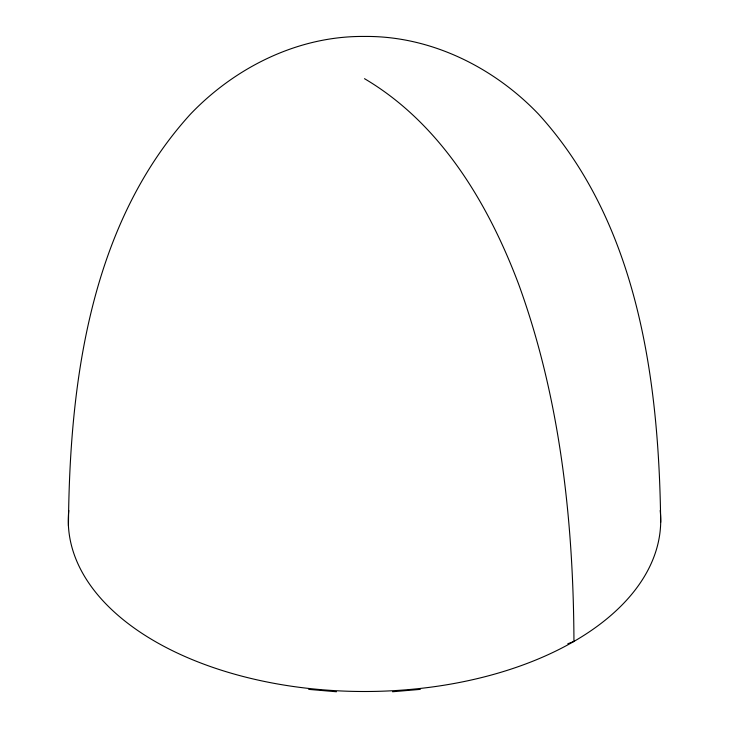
<?xml version="1.0" encoding="UTF-8"?>
<svg xmlns="http://www.w3.org/2000/svg" width="729" height="729" viewBox="0 0 729 729"><rect width="100%" height="100%" fill="white"/><g stroke="black" fill="none" stroke-linecap="round" stroke-linejoin="round"><path stroke-width="1.09" d="M68.444 526.01C69.547 382.552 90.041 224.596 190.451 114.161C235.449 67.077 298.635 35.73 364.5 36.45C430.365 35.73 493.551 67.077 538.549 114.161C638.194 223.63 658.916 380.019 660.693 522.329M567.791 643.789L573.951 641.411C573.422 520.643 560.182 398.362 518.674 284.292C488.193 203.464 440.717 123.657 364.5 78.677M392.539 691.757L420.305 689.379M308.695 689.379L336.461 691.757M660.21 510.5A296.211 171.014 0 0 1 364.5 691.502A296.211 171.014 0 0 1 68.79 510.5"/></g></svg>
